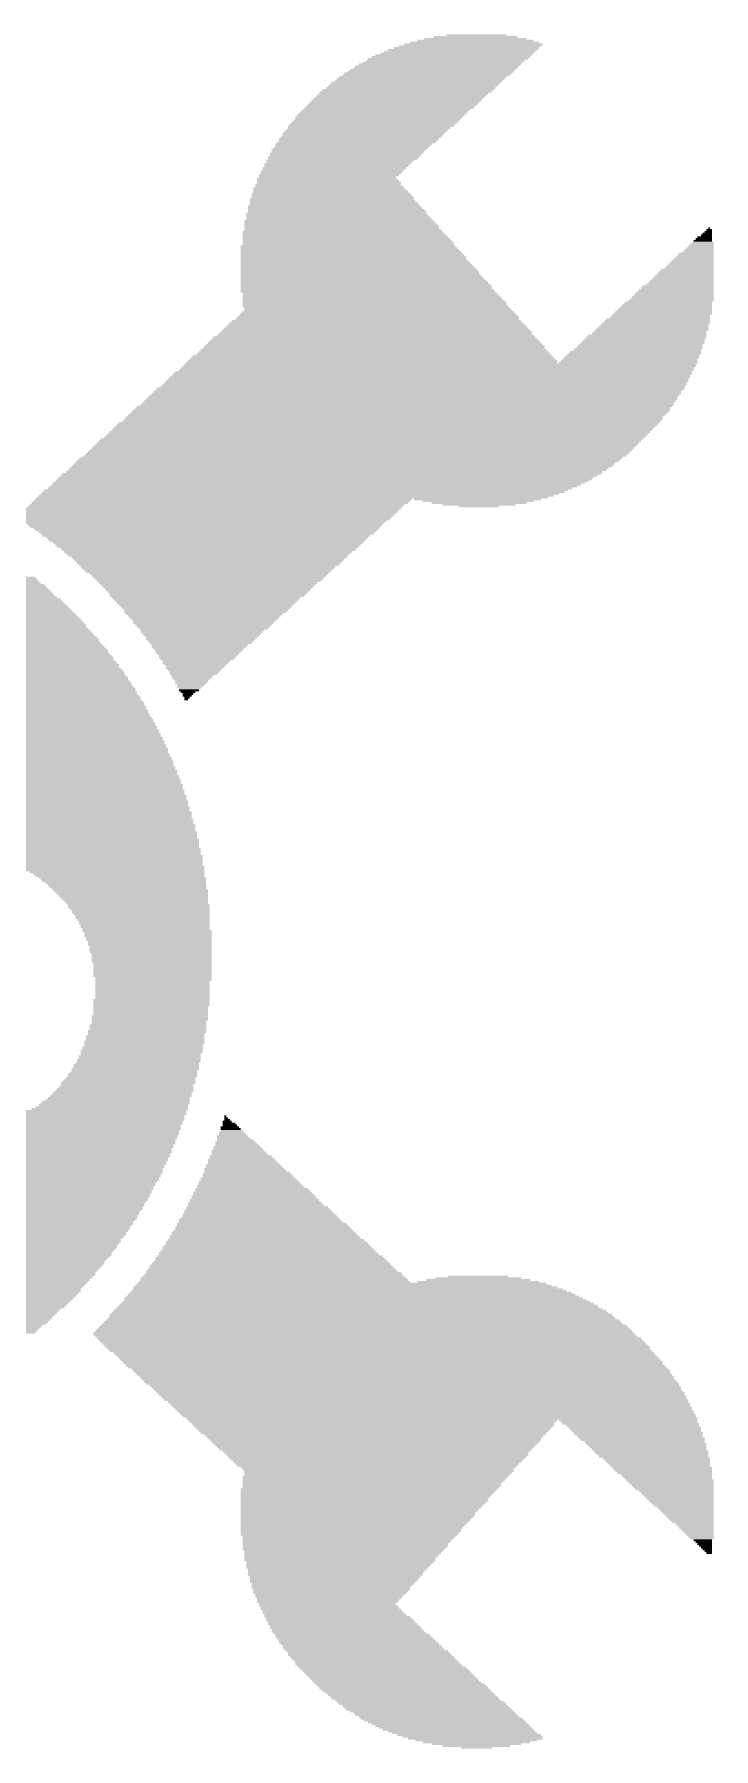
# Model space of a CAD drawing. Extents: x 0 to 65, y 0 to 56.5.
# Drawn here: x 9.76 to 11.85, y 20.19 to 25.45 of the extents above; entities that cross this region are included whole.
import ezdxf

# ---------------------------------------------------------------- set-up
doc = ezdxf.new("R2010")
doc.units = 0
doc.layers.add('21', color=253, linetype='CONTINUOUS')

# ---------------------------------------------------------------- blocks, each defined once
blk = doc.blocks.new('RECT')
blk.add_solid([(-0.5, -0.5), (0.5, -0.5), (-0.5, 0.5), (0.5, 0.5)])

msp = doc.modelspace()

# ---------------------------------------------------------------- block references
at = {"layer": '21', "yscale": 0.0056}
for p, xscale in [((11.1112, 25.4234), 0.4247), ((11.114, 25.429), 0.3967), ((11.1168, 25.4345), 0.3576), ((11.1168, 25.4401), 0.3129), ((11.1168, 25.4457), 0.257), ((11.1196, 25.4513), 0.1844), ((11.0246, 25.3731), 0.4862), ((11.033, 25.3787), 0.4917), ((11.0414, 25.3843), 0.4862), ((11.0498, 25.3898), 0.4806), ((11.0609, 25.3954), 0.4694), ((11.0693, 25.401), 0.4638), ((11.0777, 25.4066), 0.4582), ((11.0889, 25.4122), 0.447), ((11.1001, 25.4178), 0.4359), ((10.9492, 25.3172), 0.5141), ((10.9548, 25.3228), 0.5141), ((10.9659, 25.3284), 0.5141), ((10.9715, 25.334), 0.5141), ((10.9799, 25.3395), 0.5085), ((10.9855, 25.3451), 0.5085), ((10.9939, 25.3507), 0.5029), ((10.9995, 25.3563), 0.5029), ((11.0079, 25.3619), 0.4973), ((11.0162, 25.3675), 0.4917), ((10.8905, 25.2669), 0.5197), ((10.8961, 25.2725), 0.5197), ((10.9045, 25.2781), 0.5253), ((10.9101, 25.2837), 0.5253), ((10.9184, 25.2893), 0.5197), ((10.924, 25.2948), 0.5197), ((10.9296, 25.3004), 0.5197), ((10.9352, 25.306), 0.5197), ((10.9436, 25.3116), 0.5141), ((10.8374, 25.2166), 0.5141), ((10.843, 25.2222), 0.5141), ((10.8514, 25.2278), 0.5197), ((10.857, 25.2334), 0.5197), ((10.8626, 25.239), 0.5197), ((10.8681, 25.2446), 0.5197), ((10.8737, 25.2501), 0.5197), ((10.8793, 25.2557), 0.5197), ((10.8849, 25.2613), 0.5197), ((10.7843, 25.1607), 0.4973), ((10.7955, 25.1719), 0.5085), ((10.7899, 25.1663), 0.4973), ((10.8011, 25.1775), 0.5085), ((10.8067, 25.1831), 0.5085), ((10.8123, 25.1887), 0.5085), ((10.8179, 25.1943), 0.5085), ((10.8207, 25.1998), 0.5141), ((10.8262, 25.2054), 0.5141), ((10.8318, 25.211), 0.5141), ((10.7424, 25.116), 0.4806), ((10.7396, 25.1104), 0.475), ((10.7508, 25.1216), 0.4862), ((10.7592, 25.1328), 0.4917), ((10.7564, 25.1272), 0.4862), ((10.7648, 25.1384), 0.4917), ((10.7732, 25.1496), 0.4973), ((10.7704, 25.144), 0.4917), ((10.7787, 25.1551), 0.4973), ((10.6921, 25.0546), 0.447), ((10.7005, 25.0657), 0.4526), ((10.6977, 25.0601), 0.447), ((10.7117, 25.0769), 0.4638), ((10.7089, 25.0713), 0.4582), ((10.7201, 25.0881), 0.4694), ((10.7173, 25.0825), 0.4638), ((10.7285, 25.0993), 0.475), ((10.7257, 25.0937), 0.4694), ((10.734, 25.1049), 0.475), ((10.6642, 25.0043), 0.4359), ((10.6614, 25.0099), 0.4303), ((10.667, 25.021), 0.4303), ((10.6614, 25.0154), 0.4191), ((10.6754, 25.0322), 0.4359), ((10.6726, 25.0266), 0.4303), ((10.6837, 25.0434), 0.4415), ((10.681, 25.0378), 0.4359), ((10.6893, 25.049), 0.4415), ((10.6754, 24.9484), 0.5029), ((10.6726, 24.9652), 0.4862), ((10.6754, 24.9596), 0.4917), ((10.6782, 24.954), 0.4973), ((10.667, 24.9819), 0.4638), ((10.6698, 24.9763), 0.4694), ((10.6726, 24.9707), 0.475), ((10.6642, 24.9931), 0.447), ((10.667, 24.9875), 0.4526), ((10.667, 24.9987), 0.4415), ((10.6893, 24.9037), 0.5532), ((10.6921, 24.8981), 0.5588), ((10.6837, 24.926), 0.5309), ((10.6865, 24.9204), 0.5364), ((10.6893, 24.9149), 0.542), ((10.6921, 24.9093), 0.5476), ((10.6837, 24.9316), 0.5197), ((10.6782, 24.9428), 0.5085), ((10.681, 24.9372), 0.5141), ((10.7089, 24.8478), 0.6147), ((10.6977, 24.8813), 0.5812), ((10.7005, 24.8757), 0.5867), ((10.7033, 24.8702), 0.5923), ((10.7061, 24.8646), 0.5979), ((10.7061, 24.859), 0.5979), ((10.7089, 24.8534), 0.6035), ((10.6949, 24.8925), 0.5644), ((10.6977, 24.8869), 0.57), ((11.8321, 24.8478), 0.0224), ((11.8349, 24.8534), 0.0168), ((11.8349, 24.859), 0.0056), ((10.7312, 24.7919), 0.6706), ((10.7257, 24.8031), 0.6594), ((10.7285, 24.7975), 0.665), ((10.7145, 24.8366), 0.6259), ((10.7117, 24.8422), 0.6203), ((10.7173, 24.831), 0.6314), ((10.7201, 24.8255), 0.637), ((10.7229, 24.8199), 0.6426), ((10.7257, 24.8143), 0.6482), ((10.7257, 24.8087), 0.6482), ((11.8041, 24.7919), 0.0894), ((11.8069, 24.7975), 0.0838), ((11.8097, 24.8031), 0.0782), ((11.8125, 24.8087), 0.0726), ((11.8153, 24.8143), 0.0671), ((11.8153, 24.8199), 0.0559), ((11.8181, 24.8255), 0.0503), ((11.8209, 24.831), 0.0447), ((11.8265, 24.8366), 0.0335), ((11.8293, 24.8422), 0.0279), ((10.734, 24.7863), 0.6761), ((10.7396, 24.7752), 0.6873), ((10.7424, 24.7696), 0.6929), ((10.7424, 24.764), 0.6929), ((10.748, 24.7528), 0.7041), ((10.7508, 24.7472), 0.7097), ((10.7368, 24.7807), 0.6817), ((10.7452, 24.7584), 0.6985), ((10.7536, 24.7416), 0.7153), ((11.7762, 24.7416), 0.1453), ((11.779, 24.7472), 0.1397), ((11.7818, 24.7528), 0.1341), ((11.7846, 24.7584), 0.1285), ((11.7874, 24.764), 0.1229), ((11.7902, 24.7696), 0.1174), ((11.793, 24.7752), 0.1118), ((11.7958, 24.7807), 0.1062), ((11.8013, 24.7863), 0.095), ((10.7564, 24.736), 0.7209), ((10.7759, 24.6913), 0.76), ((10.7787, 24.6858), 0.7656), ((10.7592, 24.7305), 0.7264), ((10.762, 24.7249), 0.732), ((10.762, 24.7193), 0.732), ((10.7648, 24.7137), 0.7376), ((10.7676, 24.7081), 0.7432), ((10.7704, 24.7025), 0.7488), ((10.7732, 24.6969), 0.7544), ((11.7455, 24.6858), 0.2068), ((11.7483, 24.6913), 0.2012), ((11.7511, 24.6969), 0.1956), ((11.7538, 24.7025), 0.19), ((11.7566, 24.7081), 0.1844), ((11.7594, 24.7137), 0.1788), ((11.7622, 24.7193), 0.1732), ((11.765, 24.7249), 0.1676), ((11.7678, 24.7305), 0.1621), ((11.7734, 24.736), 0.1509), ((10.7815, 24.6802), 0.7711), ((10.7815, 24.6746), 0.7711), ((10.7843, 24.669), 0.7767), ((10.7871, 24.6634), 0.7823), ((10.7983, 24.6466), 0.7935), ((10.7927, 24.6578), 0.7823), ((10.7955, 24.6522), 0.7879), ((10.8011, 24.641), 0.7991), ((10.8039, 24.6355), 0.8047), ((11.7175, 24.6355), 0.2626), ((11.7203, 24.641), 0.2571), ((11.7231, 24.6466), 0.2515), ((11.7259, 24.6522), 0.2459), ((11.7287, 24.6578), 0.2403), ((11.7315, 24.6634), 0.2347), ((11.7343, 24.669), 0.2291), ((11.7371, 24.6746), 0.2235), ((11.7399, 24.6802), 0.2179), ((10.8179, 24.5852), 0.8661), ((10.8179, 24.5908), 0.855), ((10.8179, 24.5963), 0.8438), ((10.8067, 24.6299), 0.8103), ((10.8067, 24.6243), 0.8103), ((10.8095, 24.6187), 0.8159), ((10.8179, 24.6019), 0.8326), ((10.8151, 24.6131), 0.8159), ((10.8179, 24.6075), 0.8214), ((11.684, 24.5852), 0.3073), ((11.6868, 24.5908), 0.3018), ((11.6924, 24.5963), 0.3018), ((11.6952, 24.6019), 0.2962), ((11.698, 24.6075), 0.2906), ((11.7008, 24.6131), 0.285), ((11.7036, 24.6187), 0.2794), ((11.7064, 24.6243), 0.2738), ((11.7091, 24.6299), 0.2682), ((10.8095, 24.5293), 0.9723), ((10.8095, 24.5349), 0.9611), ((10.8123, 24.5405), 0.9556), ((10.8123, 24.5461), 0.9444), ((10.8123, 24.5516), 0.9332), ((10.8123, 24.5572), 0.922), ((10.8123, 24.5628), 0.9108), ((10.8123, 24.5684), 0.8997), ((10.8123, 24.574), 0.8885), ((10.8151, 24.5796), 0.8717), ((11.6449, 24.5293), 0.3632), ((11.6505, 24.5349), 0.352), ((11.6533, 24.5405), 0.3465), ((11.6589, 24.5461), 0.3465), ((11.6616, 24.5516), 0.3409), ((11.6644, 24.5572), 0.3353), ((11.6672, 24.5628), 0.3297), ((11.6728, 24.5684), 0.3297), ((11.6756, 24.574), 0.3241), ((11.6784, 24.5796), 0.3185), ((10.8039, 24.479), 1.0729), ((10.8039, 24.4846), 1.0617), ((10.8039, 24.4902), 1.0505), ((10.8067, 24.4958), 1.045), ((10.8067, 24.5013), 1.0338), ((10.8067, 24.5069), 1.0226), ((10.8067, 24.5125), 1.0114), ((10.8067, 24.5181), 1.0003), ((10.8067, 24.5237), 0.9891), ((11.6086, 24.479), 0.4023), ((11.6142, 24.4846), 0.3912), ((11.6197, 24.4902), 0.3912), ((11.6225, 24.4958), 0.3856), ((11.6253, 24.5013), 0.38), ((11.6309, 24.5069), 0.38), ((11.6337, 24.5125), 0.3744), ((11.6365, 24.5181), 0.3688), ((11.6421, 24.5237), 0.3688), ((10.9967, 24.4231), 1.5814), ((10.9995, 24.4287), 1.5758), ((11.0051, 24.4343), 1.5758), ((11.0079, 24.4399), 1.5702), ((10.7983, 24.4455), 1.14), ((10.8011, 24.4511), 1.1344), ((10.8011, 24.4566), 1.1232), ((10.8011, 24.4622), 1.112), ((10.8011, 24.4678), 1.1008), ((10.8039, 24.4734), 1.0841), ((11.5862, 24.4455), 0.4247), ((11.589, 24.4511), 0.4191), ((11.5918, 24.4566), 0.4135), ((11.5974, 24.4622), 0.4135), ((11.6002, 24.4678), 0.4079), ((11.6058, 24.4734), 0.4079), ((10.9548, 24.3728), 1.6093), ((10.9604, 24.3784), 1.6093), ((10.9631, 24.384), 1.6038), ((10.9687, 24.3896), 1.6038), ((10.9715, 24.3952), 1.5982), ((10.9771, 24.4008), 1.5982), ((10.9799, 24.4064), 1.5926), ((10.9855, 24.4119), 1.5926), ((10.9883, 24.4175), 1.587), ((10.9073, 24.3169), 1.6373), ((10.9101, 24.3225), 1.6317), ((10.9157, 24.3281), 1.6317), ((10.9212, 24.3337), 1.6317), ((10.924, 24.3393), 1.6261), ((10.9296, 24.3449), 1.6261), ((10.9352, 24.3505), 1.6261), ((10.938, 24.3561), 1.6205), ((10.9436, 24.3616), 1.6205), ((10.9492, 24.3672), 1.6205), ((10.8598, 24.2667), 1.654), ((10.8654, 24.2722), 1.654), ((10.8681, 24.2778), 1.6485), ((10.8737, 24.2834), 1.6485), ((10.8793, 24.289), 1.6485), ((10.8849, 24.2946), 1.6485), ((10.8905, 24.3002), 1.6485), ((10.8933, 24.3058), 1.6429), ((10.8989, 24.3114), 1.6429), ((10.8067, 24.2164), 1.6596), ((10.8123, 24.2219), 1.6596), ((10.8179, 24.2275), 1.6596), ((10.8234, 24.2331), 1.6596), ((10.829, 24.2387), 1.6596), ((10.8346, 24.2443), 1.6596), ((10.8402, 24.2499), 1.6596), ((10.8458, 24.2555), 1.6596), ((10.8514, 24.2611), 1.6596), ((10.748, 24.1605), 1.6652), ((10.7536, 24.1661), 1.6652), ((10.7592, 24.1717), 1.6652), ((10.7648, 24.1772), 1.6652), ((10.7704, 24.1828), 1.6652), ((10.7759, 24.1884), 1.6652), ((10.7815, 24.194), 1.6652), ((10.7871, 24.1996), 1.6652), ((10.7927, 24.2052), 1.6652), ((10.7983, 24.2108), 1.6652), ((10.6837, 24.1102), 1.6485), ((10.6921, 24.1158), 1.654), ((10.6977, 24.1214), 1.654), ((10.7061, 24.127), 1.6596), ((10.7117, 24.1325), 1.6596), ((10.7173, 24.1381), 1.6596), ((10.7257, 24.1437), 1.6652), ((10.7312, 24.1493), 1.6652), ((10.7368, 24.1549), 1.6652), ((10.5971, 24.0543), 1.6093), ((10.6083, 24.0599), 1.6093), ((10.6195, 24.0655), 1.6205), ((10.6279, 24.0711), 1.6261), ((10.6363, 24.0767), 1.6317), ((10.6446, 24.0822), 1.6373), ((10.653, 24.0878), 1.6429), ((10.6586, 24.0934), 1.6429), ((10.667, 24.099), 1.6485), ((10.6754, 24.1046), 1.6541), ((10.3177, 24.004), 1.1511), ((10.3233, 24.0096), 1.1511), ((10.3317, 24.0152), 1.1567), ((10.3373, 24.0208), 1.1567), ((10.3429, 24.0264), 1.1567), ((10.5552, 24.032), 1.5702), ((10.5664, 24.0375), 1.5814), ((10.5776, 24.0431), 1.5926), ((10.5888, 24.0487), 1.6038), ((11.1224, 24.0264), 0.3912), ((11.1252, 24.0208), 0.3409), ((11.128, 24.0152), 0.2906), ((11.128, 24.0096), 0.2235), ((11.128, 24.004), 0.1229), ((10.287, 23.9761), 1.1567), ((10.2842, 23.9705), 1.1511), ((10.2926, 23.9817), 1.1567), ((10.2982, 23.9873), 1.1567), ((10.287, 23.9649), 1.1344), ((10.2842, 23.9593), 1.1176), ((10.3038, 23.9928), 1.1567), ((10.3094, 23.9984), 1.1567), ((10.287, 23.9537), 1.1008), ((10.287, 23.9481), 1.0897), ((10.287, 23.9425), 1.0785), ((10.2898, 23.937), 1.0617), ((10.2898, 23.9314), 1.0505), ((10.2926, 23.9258), 1.0338), ((10.2926, 23.9202), 1.0226), ((10.2898, 23.9146), 1.0058), ((10.2926, 23.909), 0.9891), ((10.2926, 23.9034), 0.9779), ((10.2926, 23.8978), 0.9667), ((10.2954, 23.8923), 0.95), ((10.2954, 23.8867), 0.9388), ((10.2954, 23.8811), 0.9276), ((10.2982, 23.8755), 0.9108), ((10.2982, 23.8699), 0.8997), ((10.2954, 23.8643), 0.8829), ((10.2954, 23.8587), 0.8717), ((10.2954, 23.8531), 0.8606), ((10.2982, 23.8476), 0.8438), ((10.2982, 23.842), 0.8326), ((10.2982, 23.8364), 0.8214), ((10.2982, 23.8308), 0.8103), ((10.2982, 23.8252), 0.7991), ((10.2954, 23.8196), 0.7823), ((10.2954, 23.814), 0.7711), ((10.2954, 23.8084), 0.76), ((10.2954, 23.8028), 0.7488), ((10.2982, 23.7973), 0.732), ((10.2982, 23.7917), 0.7209), ((8.9375, 23.7414), 1.7546), ((8.9375, 23.747), 1.7435), ((8.9375, 23.7526), 1.7323), ((8.9403, 23.7581), 1.7155), ((8.9403, 23.7637), 1.7043), ((8.9375, 23.7693), 1.6876), ((8.9375, 23.7749), 1.6764), ((8.9375, 23.7805), 1.6652), ((8.9403, 23.7861), 1.6485), ((10.2982, 23.7861), 0.7097), ((10.2982, 23.7805), 0.6985), ((10.2982, 23.7749), 0.6873), ((10.2954, 23.7693), 0.6706), ((10.2954, 23.7637), 0.6594), ((10.2954, 23.7581), 0.6482), ((10.2954, 23.7526), 0.637), ((10.2954, 23.747), 0.6259), ((10.2954, 23.7414), 0.6147), ((8.9403, 23.6855), 1.872), ((8.9403, 23.6911), 1.8608), ((8.9403, 23.6967), 1.8496), ((8.9403, 23.7023), 1.8385), ((8.9403, 23.7079), 1.8273), ((8.9403, 23.7134), 1.8161), ((8.9403, 23.719), 1.8049), ((8.9375, 23.7246), 1.7882), ((8.9375, 23.7302), 1.777), ((8.9375, 23.7358), 1.7658), ((10.2954, 23.7358), 0.6035), ((10.2926, 23.7302), 0.5979), ((10.2898, 23.7246), 0.5812), ((10.2898, 23.719), 0.57), ((10.2898, 23.7134), 0.5588), ((10.2898, 23.7079), 0.5476), ((10.2898, 23.7023), 0.5364), ((10.2898, 23.6967), 0.5253), ((10.2898, 23.6911), 0.5141), ((10.2898, 23.6855), 0.5029), ((8.9375, 23.6352), 1.967), ((8.9403, 23.6408), 1.9614), ((8.9403, 23.6464), 1.9502), ((8.9403, 23.652), 1.939), ((8.9403, 23.6576), 1.9279), ((8.9403, 23.6631), 1.9167), ((8.9403, 23.6687), 1.9055), ((8.9403, 23.6743), 1.8943), ((8.9403, 23.6799), 1.8832), ((10.287, 23.6799), 0.4973), ((10.2842, 23.6743), 0.4806), ((10.2842, 23.6687), 0.4694), ((10.2842, 23.6631), 0.4582), ((10.2842, 23.6576), 0.447), ((10.2842, 23.652), 0.4359), ((10.2814, 23.6464), 0.4303), ((10.2814, 23.6408), 0.4191), ((10.2814, 23.6352), 0.4079), ((8.9375, 23.5849), 2.0564), ((8.9375, 23.5905), 2.0452), ((8.9375, 23.6017), 2.034), ((8.9403, 23.5961), 2.0396), ((8.9375, 23.6073), 2.0229), ((8.9375, 23.6129), 2.0117), ((8.9375, 23.6184), 2.0005), ((8.9375, 23.624), 1.9893), ((8.9375, 23.6296), 1.9782), ((10.2814, 23.6296), 0.3967), ((10.2786, 23.624), 0.38), ((10.2758, 23.6184), 0.3744), ((10.2758, 23.6129), 0.3632), ((10.2758, 23.6073), 0.352), ((10.2758, 23.6017), 0.3409), ((10.273, 23.5961), 0.3353), ((10.273, 23.5905), 0.3241), ((10.273, 23.5849), 0.3129), ((8.9375, 23.529), 2.1458), ((8.9375, 23.5402), 2.1346), ((8.9375, 23.5346), 2.1346), ((8.9375, 23.5458), 2.1234), ((8.9375, 23.5514), 2.1123), ((8.9375, 23.557), 2.1011), ((8.9375, 23.5682), 2.0899), ((8.9403, 23.5626), 2.0955), ((8.9375, 23.5737), 2.0787), ((8.9375, 23.5793), 2.0676), ((10.2702, 23.5793), 0.2962), ((10.2674, 23.5737), 0.2906), ((10.2674, 23.5682), 0.2794), ((10.2674, 23.5626), 0.2682), ((10.2646, 23.557), 0.2626), ((10.2646, 23.5514), 0.2515), ((10.2646, 23.5458), 0.2403), ((10.2619, 23.5402), 0.2347), ((10.2619, 23.5346), 0.2235), ((10.2591, 23.529), 0.2068), ((8.9375, 23.4787), 2.224), ((8.9375, 23.4843), 2.2128), ((8.9375, 23.4899), 2.2017), ((8.9375, 23.5011), 2.1905), ((8.9403, 23.4955), 2.1961), ((8.9375, 23.5067), 2.1793), ((8.9375, 23.5179), 2.1681), ((8.9375, 23.5123), 2.1681), ((8.9375, 23.5234), 2.157), ((10.2563, 23.5234), 0.2012), ((10.2563, 23.5179), 0.19), ((10.2563, 23.5123), 0.1788), ((10.2535, 23.5067), 0.1732), ((10.2535, 23.5011), 0.162), ((10.2535, 23.4955), 0.1509), ((10.2507, 23.4899), 0.1453), ((10.2479, 23.4843), 0.1285), ((10.2451, 23.4787), 0.1229), ((8.9347, 23.4285), 2.2855), ((8.9375, 23.4229), 2.2911), ((8.9375, 23.434), 2.2799), ((8.9375, 23.4452), 2.2687), ((8.9375, 23.4396), 2.2687), ((8.9375, 23.4508), 2.2576), ((8.9375, 23.462), 2.2464), ((8.9375, 23.4564), 2.2464), ((8.9375, 23.4676), 2.2352), ((8.9375, 23.4732), 2.224), ((10.2451, 23.4732), 0.1118), ((10.2451, 23.4676), 0.1006), ((10.2423, 23.462), 0.095), ((10.2423, 23.4564), 0.0838), ((10.2395, 23.4508), 0.0782), ((10.2395, 23.4452), 0.0671), ((10.2367, 23.4396), 0.0615), ((10.2339, 23.434), 0.0447), ((10.2339, 23.4285), 0.0335), ((10.2311, 23.4229), 0.0279), ((8.9375, 23.3782), 2.347), ((8.9375, 23.3726), 2.347), ((8.9375, 23.3893), 2.3358), ((8.9375, 23.3837), 2.3358), ((8.9375, 23.4005), 2.3246), ((8.9375, 23.3949), 2.3246), ((8.9375, 23.4061), 2.3134), ((8.9375, 23.4173), 2.3023), ((8.9375, 23.4117), 2.3023), ((10.2311, 23.4173), 0.0168), ((10.2283, 23.4117), 0.0112), ((8.9375, 23.3167), 2.414), ((8.9375, 23.3279), 2.4028), ((8.9375, 23.3223), 2.4028), ((8.9375, 23.339), 2.3917), ((8.9375, 23.3335), 2.3917), ((8.9375, 23.3502), 2.3805), ((8.9375, 23.3446), 2.3805), ((8.9347, 23.3614), 2.3637), ((8.9375, 23.3558), 2.3693), ((8.9375, 23.367), 2.3581), ((8.9375, 23.272), 2.4587), ((8.9375, 23.2664), 2.4587), ((8.9375, 23.2832), 2.4475), ((8.9375, 23.2776), 2.4475), ((8.9375, 23.2943), 2.4364), ((8.9375, 23.2888), 2.4364), ((8.9375, 23.3055), 2.4252), ((8.9375, 23.2999), 2.4252), ((8.9375, 23.3111), 2.414), ((8.9375, 23.2217), 2.5034), ((8.9375, 23.2161), 2.5034), ((8.9375, 23.2329), 2.4922), ((8.9375, 23.2273), 2.4922), ((8.9347, 23.2496), 2.4755), ((8.9375, 23.244), 2.4811), ((8.9375, 23.2385), 2.4811), ((8.9375, 23.2608), 2.4699), ((8.9375, 23.2552), 2.4699), ((8.9375, 23.1658), 2.5481), ((8.9375, 23.1602), 2.5481), ((8.9347, 23.1826), 2.5314), ((8.9375, 23.177), 2.537), ((8.9375, 23.1714), 2.537), ((8.9375, 23.1938), 2.5258), ((8.9375, 23.1882), 2.5258), ((8.9347, 23.2105), 2.509), ((8.9375, 23.2049), 2.5146), ((8.9375, 23.1993), 2.5146), ((8.9375, 23.1155), 2.5817), ((8.9375, 23.1099), 2.5817), ((8.9375, 23.1323), 2.5705), ((8.9375, 23.1267), 2.5705), ((8.9375, 23.1211), 2.5705), ((8.9375, 23.1491), 2.5593), ((8.9375, 23.1435), 2.5593), ((8.9375, 23.1379), 2.5593), ((8.9375, 23.1546), 2.5481), ((8.9375, 23.0652), 2.6152), ((8.9375, 23.0596), 2.6152), ((8.9375, 23.0541), 2.6152), ((8.9375, 23.082), 2.604), ((8.9375, 23.0764), 2.604), ((8.9375, 23.0708), 2.604), ((8.9375, 23.0988), 2.5928), ((8.9375, 23.0932), 2.5928), ((8.9375, 23.0876), 2.5928), ((8.9375, 23.1043), 2.5817), ((8.9375, 23.0038), 2.6487), ((8.9375, 23.0261), 2.6375), ((8.9375, 23.0205), 2.6375), ((8.9375, 23.0149), 2.6375), ((8.9375, 23.0094), 2.6375), ((8.9375, 23.0429), 2.6264), ((8.9375, 23.0373), 2.6264), ((8.9375, 23.0317), 2.6264), ((8.9375, 23.0485), 2.6152), ((8.9375, 22.9535), 2.6711), ((8.9375, 22.9479), 2.6711), ((8.9375, 22.9814), 2.6599), ((8.9375, 22.9758), 2.6599), ((8.9375, 22.9702), 2.6599), ((8.9375, 22.9646), 2.6599), ((8.9375, 22.9591), 2.6599), ((8.9375, 22.9982), 2.6487), ((8.9375, 22.9926), 2.6487), ((8.9375, 22.987), 2.6487), ((8.9375, 22.9423), 2.6711), ((8.9375, 22.9367), 2.6711), ((9.9405, 22.9311), 0.6762), ((9.9573, 22.9255), 0.6426), ((9.9685, 22.9199), 0.6203), ((9.9769, 22.9144), 0.6035), ((9.9852, 22.9088), 0.5867), ((9.9908, 22.9032), 0.5756), ((9.9992, 22.8976), 0.57), ((10.0048, 22.892), 0.5588), ((10.0104, 22.8864), 0.5476), ((10.016, 22.8808), 0.5364), ((10.0216, 22.8752), 0.5253), ((10.0244, 22.8697), 0.5197), ((10.0327, 22.8641), 0.5141), ((10.0355, 22.8585), 0.5085), ((10.0383, 22.8529), 0.5029), ((10.0439, 22.8473), 0.4917), ((10.0467, 22.8417), 0.4862), ((10.0495, 22.8361), 0.4806), ((10.0523, 22.8305), 0.475), ((10.0579, 22.8249), 0.475), ((10.0607, 22.8194), 0.4694), ((10.0635, 22.8138), 0.4638), ((10.0663, 22.8082), 0.4582), ((10.0691, 22.8026), 0.4526), ((10.0719, 22.797), 0.447), ((10.0747, 22.7914), 0.4415), ((10.0775, 22.7858), 0.4359), ((10.083, 22.7802), 0.4359), ((10.083, 22.7747), 0.4359), ((10.0858, 22.7691), 0.4303), ((10.0886, 22.7635), 0.4247), ((10.0886, 22.7579), 0.4247), ((10.0914, 22.7523), 0.4191), ((10.0942, 22.7467), 0.4135), ((10.0942, 22.7411), 0.4135), ((10.097, 22.7355), 0.4079), ((10.0998, 22.73), 0.4023), ((10.0998, 22.7244), 0.4023), ((10.1026, 22.7188), 0.3967), ((10.1026, 22.7132), 0.3967), ((10.1054, 22.7076), 0.3912), ((10.1082, 22.702), 0.3967), ((10.111, 22.6964), 0.3912), ((10.111, 22.6908), 0.3912), ((10.111, 22.6852), 0.3912), ((10.1138, 22.6797), 0.3856), ((10.1138, 22.6741), 0.3856), ((10.1166, 22.6685), 0.38), ((10.1166, 22.6629), 0.38), ((10.1166, 22.6573), 0.38), ((10.1194, 22.6517), 0.3744), ((10.1194, 22.6461), 0.3744), ((10.1194, 22.6405), 0.3744), ((10.1194, 22.635), 0.3744), ((10.1222, 22.6294), 0.3688), ((10.1222, 22.6238), 0.3688), ((10.1222, 22.6182), 0.3688), ((10.1222, 22.6126), 0.3688), ((10.1222, 22.607), 0.3688), ((10.1249, 22.6014), 0.3632), ((10.1249, 22.5958), 0.3632), ((10.1249, 22.5903), 0.3632), ((10.1249, 22.5847), 0.3632), ((10.1249, 22.5791), 0.3632), ((10.1249, 22.5735), 0.3632), ((10.1249, 22.5679), 0.3632), ((10.1249, 22.5623), 0.3632), ((10.1277, 22.5567), 0.3576), ((10.1277, 22.5511), 0.3576), ((10.1249, 22.5455), 0.352), ((10.1249, 22.54), 0.352), ((10.1249, 22.5344), 0.352), ((10.1249, 22.5288), 0.352), ((10.1222, 22.4897), 0.3576), ((10.1222, 22.4841), 0.3576), ((10.1222, 22.4785), 0.3576), ((10.1249, 22.5232), 0.352), ((10.1249, 22.5176), 0.352), ((10.1249, 22.512), 0.352), ((10.1249, 22.5064), 0.352), ((10.1249, 22.5008), 0.352), ((10.1249, 22.4953), 0.352), ((10.1166, 22.4394), 0.3576), ((10.1166, 22.4338), 0.3576), ((10.1166, 22.4282), 0.3576), ((10.1138, 22.4226), 0.352), ((10.1222, 22.4729), 0.3576), ((10.1194, 22.4673), 0.352), ((10.1194, 22.4617), 0.352), ((10.1194, 22.4561), 0.352), ((10.1194, 22.4506), 0.352), ((10.1194, 22.445), 0.352), ((10.1026, 22.3779), 0.3632), ((10.1026, 22.3723), 0.3632), ((10.1082, 22.3947), 0.3632), ((10.1082, 22.3891), 0.3632), ((10.1054, 22.3835), 0.3576), ((10.111, 22.4114), 0.3576), ((10.111, 22.4058), 0.3576), ((10.111, 22.4003), 0.3576), ((10.1138, 22.417), 0.352), ((10.0858, 22.3164), 0.3744), ((10.0914, 22.3332), 0.3744), ((10.0914, 22.3276), 0.3744), ((10.0886, 22.322), 0.3688), ((10.0942, 22.3444), 0.3688), ((10.0942, 22.3388), 0.3688), ((10.0998, 22.3611), 0.3688), ((10.0998, 22.3556), 0.3688), ((10.097, 22.35), 0.3632), ((10.1026, 22.3667), 0.3632), ((10.0663, 22.2661), 0.3912), ((10.0719, 22.2773), 0.3912), ((10.0691, 22.2717), 0.3856), ((10.0747, 22.2885), 0.3856), ((10.0747, 22.2829), 0.3856), ((10.0775, 22.2941), 0.38), ((10.083, 22.3053), 0.38), ((10.083, 22.2997), 0.38), ((10.0858, 22.3109), 0.3744), ((10.0411, 22.2159), 0.4191), ((10.0439, 22.2214), 0.4135), ((10.0467, 22.227), 0.4079), ((10.0495, 22.2326), 0.4135), ((10.0523, 22.2382), 0.4079), ((10.0551, 22.2438), 0.4023), ((10.0579, 22.2494), 0.3967), ((10.0635, 22.2606), 0.3967), ((10.0635, 22.255), 0.3967), ((9.9992, 22.16), 0.4694), ((10.0048, 22.1656), 0.4582), ((10.0104, 22.1712), 0.4582), ((10.0132, 22.1767), 0.4526), ((10.0188, 22.1823), 0.4415), ((10.0216, 22.1879), 0.4359), ((10.0272, 22.1935), 0.4359), ((10.03, 22.1991), 0.4303), ((10.0327, 22.2047), 0.4247), ((10.0383, 22.2103), 0.4247), ((9.5885, 22.1432), 1.2796), ((9.5969, 22.1376), 1.2629), ((9.5969, 22.132), 1.2517), ((9.5997, 22.1264), 1.2461), ((9.6025, 22.1209), 1.2405), ((9.6025, 22.1153), 1.2294), ((9.6053, 22.1097), 1.2238), ((9.9825, 22.1488), 0.4917), ((9.9936, 22.1544), 0.4806), ((10.3596, 22.1097), 0.0391), ((10.3541, 22.1153), 0.0279), ((10.3485, 22.132), 0.0056), ((10.3513, 22.1264), 0.0112), ((10.3541, 22.1209), 0.0168), ((9.6025, 22.1041), 1.2182), ((9.6053, 22.0985), 1.2126), ((9.6081, 22.0929), 1.207), ((9.6053, 22.0873), 1.2014), ((9.6081, 22.0817), 1.1958), ((9.6081, 22.0762), 1.1958), ((9.6081, 22.0706), 1.1847), ((9.6081, 22.065), 1.1847), ((9.6081, 22.0594), 1.1735), ((9.6081, 22.0538), 1.1735), ((10.3792, 22.0538), 0.1229), ((10.3708, 22.0706), 0.095), ((10.3736, 22.065), 0.1006), ((10.3792, 22.0594), 0.1118), ((10.368, 22.0817), 0.0782), ((10.3708, 22.0762), 0.0838), ((10.3624, 22.0985), 0.0559), ((10.3652, 22.0929), 0.0615), ((10.368, 22.0873), 0.0671), ((10.3624, 22.1041), 0.0447), ((9.6081, 22.0482), 1.1735), ((9.6081, 22.0426), 1.1623), ((9.6081, 22.037), 1.1623), ((9.6081, 22.0315), 1.1511), ((9.6081, 22.0259), 1.1511), ((9.6081, 22.0203), 1.1511), ((9.6081, 22.0147), 1.14), ((9.6081, 22.0091), 1.14), ((9.6053, 22.0035), 1.1344), ((10.396, 22.0091), 0.19), ((10.3988, 22.0035), 0.1956), ((10.3876, 22.0259), 0.162), ((10.3904, 22.0203), 0.1676), ((10.3932, 22.0147), 0.1732), ((10.3848, 22.037), 0.1453), ((10.3876, 22.0315), 0.1509), ((10.382, 22.0482), 0.1285), ((10.3848, 22.0426), 0.1341), ((9.6081, 21.9979), 1.1288), ((9.6053, 21.9923), 1.1232), ((9.6053, 21.9867), 1.1232), ((9.6025, 21.9812), 1.1176), ((9.6053, 21.9756), 1.112), ((9.6025, 21.97), 1.1064), ((9.6025, 21.9644), 1.1064), ((9.6025, 21.9588), 1.1064), ((9.6025, 21.9532), 1.0952), ((10.4155, 21.9532), 0.2738), ((10.4071, 21.97), 0.2459), ((10.4099, 21.9644), 0.2515), ((10.4155, 21.9588), 0.2626), ((10.4043, 21.9812), 0.2291), ((10.4071, 21.9756), 0.2347), ((10.4043, 21.9867), 0.2179), ((10.3988, 21.9979), 0.2068), ((10.4016, 21.9923), 0.2123), ((9.6025, 21.9476), 1.0952), ((9.5997, 21.942), 1.0897), ((9.5997, 21.9365), 1.0897), ((9.5969, 21.9309), 1.0841), ((9.5969, 21.9253), 1.0729), ((9.5969, 21.9197), 1.0729), ((9.5941, 21.9141), 1.0673), ((9.5941, 21.9085), 1.0673), ((9.5913, 21.9029), 1.0617), ((9.5913, 21.8973), 1.0617), ((10.4323, 21.8973), 0.3632), ((10.4295, 21.9085), 0.3465), ((10.4323, 21.9029), 0.352), ((10.4239, 21.9197), 0.3241), ((10.4267, 21.9141), 0.3297), ((10.4211, 21.9309), 0.3073), ((10.4239, 21.9253), 0.3129), ((10.4183, 21.942), 0.2906), ((10.4211, 21.9365), 0.2962), ((10.4183, 21.9476), 0.2794), ((9.5885, 21.8806), 1.045), ((9.5885, 21.875), 1.045), ((9.5857, 21.8694), 1.0394), ((9.5829, 21.8638), 1.0338), ((9.5829, 21.8582), 1.0338), ((9.5801, 21.8526), 1.0282), ((9.5801, 21.847), 1.0282), ((9.5913, 21.8918), 1.0505), ((9.5913, 21.8862), 1.0505), ((10.449, 21.847), 0.4415), ((10.4463, 21.8526), 0.4359), ((10.4407, 21.8638), 0.4135), ((10.4435, 21.8582), 0.4191), ((10.4407, 21.8694), 0.4023), ((10.4379, 21.875), 0.3967), ((10.4351, 21.8862), 0.38), ((10.4379, 21.8806), 0.3856), ((10.4351, 21.8918), 0.3688), ((9.5689, 21.8079), 0.9947), ((9.5689, 21.8023), 0.9947), ((9.5801, 21.8415), 1.017), ((9.5773, 21.8359), 1.0114), ((9.5773, 21.8303), 1.0114), ((9.5745, 21.8247), 1.0058), ((9.5745, 21.8191), 1.0058), ((9.5717, 21.8135), 1.0003), ((9.5661, 21.7968), 0.9891), ((9.5634, 21.7912), 0.9835), ((10.463, 21.7912), 0.5364), ((10.463, 21.7968), 0.5253), ((10.4602, 21.8023), 0.5197), ((10.4546, 21.8135), 0.4973), ((10.4574, 21.8079), 0.5029), ((10.4546, 21.8191), 0.4862), ((10.4518, 21.8303), 0.4694), ((10.4546, 21.8247), 0.475), ((10.449, 21.8415), 0.4526), ((10.4518, 21.8359), 0.4582), ((9.5634, 21.7856), 0.9835), ((9.5578, 21.7744), 0.9723), ((9.5578, 21.7688), 0.9723), ((9.555, 21.7632), 0.9667), ((9.5522, 21.7576), 0.9611), ((9.5494, 21.7521), 0.9556), ((9.5494, 21.7465), 0.9556), ((9.5466, 21.7409), 0.95), ((9.5606, 21.78), 0.9779), ((10.4742, 21.7465), 0.6147), ((10.477, 21.7409), 0.6203), ((10.4742, 21.7521), 0.6035), ((10.4686, 21.7632), 0.5812), ((10.4714, 21.7576), 0.5867), ((10.4658, 21.7744), 0.5644), ((10.4686, 21.7688), 0.57), ((10.4658, 21.78), 0.5532), ((10.4658, 21.7856), 0.542), ((9.5438, 21.7353), 0.9444), ((9.5438, 21.7297), 0.9444), ((9.541, 21.7241), 0.9388), ((9.5382, 21.7185), 0.9332), ((9.5354, 21.7129), 0.9276), ((9.5354, 21.7073), 0.9276), ((9.5326, 21.7018), 0.922), ((9.5298, 21.6962), 0.9164), ((9.527, 21.6906), 0.9108), ((9.5242, 21.685), 0.9053), ((10.4882, 21.685), 0.7209), ((10.4854, 21.6962), 0.7041), ((10.4882, 21.6906), 0.7097), ((10.4854, 21.7018), 0.6929), ((10.4798, 21.7129), 0.6706), ((10.4826, 21.7073), 0.6761), ((10.4798, 21.7185), 0.6594), ((10.477, 21.7297), 0.6426), ((10.4798, 21.7241), 0.6482), ((10.477, 21.7353), 0.6314), ((8.9375, 21.6626), 2.0452), ((8.9347, 21.6571), 2.0396), ((8.9347, 21.6515), 2.0284), ((8.9375, 21.6459), 2.0229), ((8.9375, 21.6403), 2.0117), ((8.9375, 21.6347), 2.0005), ((9.5242, 21.6794), 0.9053), ((9.5214, 21.6738), 0.8997), ((9.5187, 21.6682), 0.8941), ((10.4966, 21.6347), 0.8159), ((10.4966, 21.6403), 0.8047), ((10.4966, 21.6459), 0.7935), ((10.491, 21.6571), 0.7711), ((10.4966, 21.6515), 0.7823), ((10.491, 21.6626), 0.76), ((10.4882, 21.6738), 0.7432), ((10.491, 21.6682), 0.7488), ((10.4882, 21.6794), 0.732), ((11.1252, 21.6347), 0.2626), ((11.1252, 21.6403), 0.1844), ((8.9375, 21.6291), 1.9893), ((8.9375, 21.6235), 1.9782), ((8.9375, 21.6179), 1.967), ((8.9375, 21.6124), 1.9558), ((8.9375, 21.6068), 1.9446), ((8.9347, 21.6012), 1.939), ((8.9375, 21.5956), 1.9334), ((8.9375, 21.59), 1.9223), ((8.9375, 21.5844), 1.9111), ((10.7368, 21.5844), 1.3747), ((10.734, 21.59), 1.3579), ((10.7285, 21.5956), 1.3355), ((10.7173, 21.6068), 1.302), ((10.7257, 21.6012), 1.3188), ((10.7117, 21.6124), 1.2796), ((10.7061, 21.6179), 1.2573), ((10.4993, 21.6235), 0.8326), ((10.4993, 21.6291), 0.8214), ((11.1252, 21.6235), 0.3744), ((11.1252, 21.6291), 0.3185), ((8.9375, 21.5788), 1.8999), ((8.9375, 21.5732), 1.8887), ((8.9375, 21.5676), 1.8776), ((8.9375, 21.5621), 1.8664), ((8.9375, 21.5565), 1.8552), ((8.9375, 21.5509), 1.844), ((8.9375, 21.5453), 1.8329), ((8.9375, 21.5397), 1.8105), ((8.9375, 21.5341), 1.7993), ((8.9375, 21.5285), 1.7882), ((10.762, 21.5285), 1.5255), ((10.762, 21.5341), 1.5143), ((10.7592, 21.5397), 1.4976), ((10.7564, 21.5453), 1.4808), ((10.7564, 21.5509), 1.4696), ((10.7536, 21.5565), 1.4529), ((10.7508, 21.5621), 1.4361), ((10.7424, 21.5732), 1.4082), ((10.748, 21.5676), 1.4194), ((10.7396, 21.5788), 1.3914), ((8.9375, 21.5229), 1.777), ((8.9375, 21.5174), 1.7658), ((8.9375, 21.5118), 1.7546), ((8.9375, 21.5062), 1.7435), ((8.9375, 21.5006), 1.7323), ((8.9403, 21.495), 1.7155), ((8.9375, 21.4894), 1.6988), ((8.9375, 21.4838), 1.6876), ((8.9375, 21.4782), 1.6764), ((10.7732, 21.4782), 1.6373), ((10.7732, 21.4838), 1.6261), ((10.7732, 21.4894), 1.6149), ((10.7704, 21.495), 1.5982), ((10.7704, 21.5006), 1.587), ((10.7704, 21.5062), 1.5758), ((10.7676, 21.5118), 1.5591), ((10.7648, 21.5229), 1.5423), ((10.7676, 21.5174), 1.5479), ((8.9375, 21.4727), 1.6652), ((8.9403, 21.4671), 1.6485), ((10.7759, 21.4615), 1.6652), ((10.7732, 21.4671), 1.6596), ((10.7732, 21.4727), 1.6485), ((10.7815, 21.4559), 1.6652), ((10.7899, 21.4503), 1.6708), ((10.7955, 21.4447), 1.6708), ((10.8011, 21.4391), 1.6708), ((10.8067, 21.4335), 1.6708), ((10.8123, 21.4279), 1.6708), ((10.8179, 21.4224), 1.6708), ((10.8207, 21.4168), 1.6652), ((10.8262, 21.4112), 1.6652), ((10.8346, 21.4056), 1.6596), ((10.8402, 21.4), 1.6596), ((10.8458, 21.3944), 1.6596), ((10.8514, 21.3888), 1.6596), ((10.857, 21.3832), 1.6596), ((10.8626, 21.3777), 1.6596), ((10.8654, 21.3721), 1.654), ((10.8709, 21.3665), 1.654), ((10.8765, 21.3609), 1.6541), ((10.8849, 21.3553), 1.6485), ((10.8905, 21.3497), 1.6485), ((10.8933, 21.3441), 1.6429), ((10.8989, 21.3385), 1.6429), ((10.9045, 21.333), 1.6429), ((10.9073, 21.3274), 1.6373), ((10.9129, 21.3218), 1.6373), ((10.9184, 21.3162), 1.6373), ((10.924, 21.3106), 1.6373), ((10.9296, 21.305), 1.6261), ((10.9352, 21.2994), 1.6261), ((10.938, 21.2938), 1.6205), ((10.9436, 21.2882), 1.6205), ((10.9492, 21.2827), 1.6205), ((10.952, 21.2771), 1.6149), ((10.9576, 21.2715), 1.6149), ((10.9604, 21.2659), 1.6093), ((10.9659, 21.2603), 1.6093), ((10.9715, 21.2547), 1.5982), ((10.9771, 21.2491), 1.5982), ((10.9799, 21.2435), 1.5926), ((10.9855, 21.238), 1.5926), ((10.9883, 21.2324), 1.587), ((10.9939, 21.2268), 1.587), ((10.9967, 21.2212), 1.5814), ((11.0023, 21.2156), 1.5814), ((11.0051, 21.21), 1.5758), ((11.0134, 21.2044), 1.5702), ((10.8011, 21.1988), 1.1344), ((10.8011, 21.1933), 1.1232), ((10.8011, 21.1877), 1.112), ((10.8039, 21.1821), 1.1064), ((10.8039, 21.1765), 1.0952), ((10.8039, 21.1709), 1.0841), ((10.8039, 21.1653), 1.0729), ((10.8039, 21.1597), 1.0617), ((11.5862, 21.1988), 0.4247), ((11.589, 21.1933), 0.4191), ((11.5946, 21.1877), 0.4191), ((11.6002, 21.1821), 0.4079), ((11.6058, 21.1765), 0.4079), ((11.6086, 21.1709), 0.4023), ((11.6114, 21.1653), 0.3967), ((11.6169, 21.1597), 0.3967), ((10.8067, 21.1541), 1.045), ((10.8067, 21.1485), 1.0338), ((10.8067, 21.143), 1.0226), ((10.8095, 21.1374), 1.017), ((10.8095, 21.1318), 1.0058), ((10.8095, 21.1262), 0.9947), ((10.8095, 21.1206), 0.9835), ((10.8095, 21.115), 0.9723), ((10.8095, 21.1094), 0.9611), ((11.6197, 21.1541), 0.3912), ((11.6225, 21.1485), 0.3856), ((11.6281, 21.143), 0.3856), ((11.6309, 21.1374), 0.38), ((11.6365, 21.1318), 0.3688), ((11.6421, 21.1262), 0.3688), ((11.6449, 21.1206), 0.3632), ((11.6477, 21.115), 0.3576), ((11.6505, 21.1094), 0.352), ((10.8123, 21.1038), 0.9444), ((10.8123, 21.0983), 0.9332), ((10.8151, 21.0927), 0.9276), ((10.8151, 21.0871), 0.9164), ((10.8151, 21.0815), 0.9053), ((10.8151, 21.0759), 0.8941), ((10.8151, 21.0703), 0.8829), ((10.8151, 21.0647), 0.8717), ((10.8151, 21.0591), 0.8606), ((10.8179, 21.0536), 0.8438), ((11.6561, 21.1038), 0.352), ((11.6589, 21.0983), 0.3465), ((11.6616, 21.0927), 0.3409), ((11.6644, 21.0871), 0.3353), ((11.6728, 21.0815), 0.3297), ((11.6756, 21.0759), 0.3241), ((11.6784, 21.0703), 0.3185), ((11.6812, 21.0647), 0.3129), ((11.684, 21.0591), 0.3073), ((11.6896, 21.0536), 0.3073), ((10.8067, 21.02), 0.8103), ((10.7983, 21.0033), 0.7935), ((10.8179, 21.048), 0.8326), ((10.8095, 21.0256), 0.8159), ((10.8039, 21.0144), 0.8047), ((10.8011, 21.0088), 0.7991), ((10.8151, 21.0312), 0.8159), ((10.8207, 21.0424), 0.827), ((10.8179, 21.0368), 0.8214), ((11.6924, 21.048), 0.3018), ((11.6952, 21.0424), 0.2962), ((11.698, 21.0368), 0.2906), ((11.7036, 21.0312), 0.2794), ((11.7064, 21.0256), 0.2738), ((11.7091, 21.02), 0.2682), ((11.7147, 21.0144), 0.2682), ((11.7175, 21.0088), 0.2626), ((11.7203, 21.0033), 0.2571), ((10.7899, 20.9865), 0.7879), ((10.7843, 20.9753), 0.7767), ((10.7815, 20.9697), 0.7711), ((10.7787, 20.9641), 0.7656), ((10.7759, 20.9586), 0.76), ((10.7759, 20.953), 0.76), ((10.7871, 20.9809), 0.7823), ((10.7983, 20.9977), 0.7935), ((10.7955, 20.9921), 0.7879), ((11.7231, 20.9977), 0.2515), ((11.7259, 20.9921), 0.2459), ((11.7287, 20.9865), 0.2403), ((11.7343, 20.9809), 0.2291), ((11.7371, 20.9753), 0.2235), ((11.7399, 20.9697), 0.2179), ((11.7427, 20.9641), 0.2123), ((11.7455, 20.9586), 0.2068), ((11.7483, 20.953), 0.2012), ((10.7564, 20.9139), 0.7209), ((10.7564, 20.9083), 0.7209), ((10.7508, 20.8971), 0.7097), ((10.7732, 20.9474), 0.7544), ((10.7704, 20.9418), 0.7488), ((10.7676, 20.9362), 0.7432), ((10.7648, 20.9306), 0.7376), ((10.762, 20.925), 0.732), ((10.7592, 20.9194), 0.7264), ((10.7536, 20.9027), 0.7153), ((11.7511, 20.9474), 0.1956), ((11.7538, 20.9418), 0.19), ((11.7566, 20.9362), 0.1844), ((11.7622, 20.9306), 0.1732), ((11.765, 20.925), 0.1676), ((11.7678, 20.9194), 0.1621), ((11.7706, 20.9139), 0.1565), ((11.7734, 20.9083), 0.1509), ((11.7762, 20.9027), 0.1453), ((11.779, 20.8971), 0.1397), ((10.748, 20.8915), 0.7041), ((10.7424, 20.8803), 0.6929), ((10.7396, 20.8747), 0.6873), ((10.734, 20.8636), 0.6761), ((10.734, 20.858), 0.6761), ((10.7312, 20.8524), 0.6706), ((10.7452, 20.8859), 0.6985), ((10.7368, 20.8691), 0.6817), ((10.7285, 20.8468), 0.665), ((11.7818, 20.8915), 0.1341), ((11.7846, 20.8859), 0.1285), ((11.7902, 20.8803), 0.1174), ((11.793, 20.8747), 0.1118), ((11.7958, 20.8691), 0.1062), ((11.7986, 20.8636), 0.1006), ((11.8013, 20.858), 0.095), ((11.8041, 20.8524), 0.0894), ((11.8069, 20.8468), 0.0838), ((10.7145, 20.8077), 0.6259), ((10.7285, 20.8412), 0.6538), ((10.7257, 20.8356), 0.6482), ((10.7229, 20.83), 0.6426), ((10.7201, 20.8244), 0.637), ((10.7173, 20.8189), 0.6314), ((10.7173, 20.8133), 0.6314), ((10.7117, 20.8021), 0.6203), ((10.7117, 20.7965), 0.6091), ((10.7089, 20.7909), 0.6035), ((11.8097, 20.8412), 0.0782), ((11.8125, 20.8356), 0.0726), ((11.8153, 20.83), 0.0559), ((11.8181, 20.8244), 0.0503), ((11.8209, 20.8189), 0.0447), ((11.8237, 20.8133), 0.0391), ((11.8265, 20.8077), 0.0335), ((11.8293, 20.8021), 0.0279), ((11.8321, 20.7965), 0.0224), ((11.8349, 20.7909), 0.0168), ((10.7061, 20.7853), 0.5979), ((10.7033, 20.7797), 0.5923), ((10.7005, 20.7742), 0.5867), ((10.7005, 20.7686), 0.5867), ((10.7005, 20.763), 0.5756), ((10.6977, 20.7574), 0.57), ((10.6949, 20.7518), 0.5644), ((10.6921, 20.7462), 0.5588), ((10.6921, 20.7406), 0.5476), ((10.6893, 20.735), 0.542), ((10.6865, 20.7294), 0.5364), ((10.6865, 20.7239), 0.5364), ((10.6865, 20.7183), 0.5253), ((10.6837, 20.7127), 0.5197), ((10.681, 20.7071), 0.5141), ((10.6782, 20.7015), 0.5085), ((10.6754, 20.6903), 0.4917), ((10.6726, 20.6847), 0.4862), ((10.6782, 20.6959), 0.4973), ((10.6754, 20.6792), 0.4806), ((10.6726, 20.6736), 0.475), ((10.6698, 20.668), 0.4694), ((10.6698, 20.6624), 0.4582), ((10.667, 20.6568), 0.4526), ((10.667, 20.6512), 0.4415), ((10.6642, 20.6456), 0.4359), ((10.6614, 20.64), 0.4303), ((10.6614, 20.6345), 0.4191), ((10.6642, 20.6289), 0.4247), ((10.6698, 20.6233), 0.4247), ((10.6726, 20.6177), 0.4303), ((10.681, 20.6065), 0.4359), ((10.6782, 20.6121), 0.4303), ((10.6865, 20.6009), 0.4359), ((10.6921, 20.5953), 0.447), ((10.6977, 20.5897), 0.447), ((10.7005, 20.5842), 0.4526), ((10.7061, 20.5786), 0.4526), ((10.7089, 20.573), 0.4582), ((10.7145, 20.5674), 0.4582), ((10.7173, 20.5618), 0.4638), ((10.7229, 20.5562), 0.4638), ((10.7257, 20.5506), 0.4694), ((10.7312, 20.545), 0.4694), ((10.7396, 20.5395), 0.475), ((10.7424, 20.5339), 0.4806), ((10.748, 20.5283), 0.4806), ((10.7536, 20.5227), 0.4806), ((10.7564, 20.5171), 0.4862), ((10.762, 20.5115), 0.4862), ((10.7676, 20.5059), 0.4862), ((10.7704, 20.5003), 0.4917), ((10.7759, 20.4948), 0.4917), ((10.7843, 20.4892), 0.4973), ((10.7899, 20.4836), 0.4973), ((10.7927, 20.478), 0.5029), ((10.7983, 20.4724), 0.5029), ((10.8039, 20.4668), 0.5029), ((10.8095, 20.4612), 0.5029), ((10.8151, 20.4556), 0.5029), ((10.8179, 20.45), 0.5085), ((10.8234, 20.4445), 0.5085), ((10.8318, 20.4389), 0.5141), ((10.8374, 20.4333), 0.5141), ((10.843, 20.4277), 0.5141), ((10.8486, 20.4221), 0.5141), ((10.8542, 20.4165), 0.5141), ((10.8598, 20.4109), 0.5141), ((10.8654, 20.4053), 0.5141), ((10.8709, 20.3998), 0.5141), ((10.8765, 20.3942), 0.5141), ((10.8849, 20.3886), 0.5197), ((10.8905, 20.383), 0.5197), ((10.8961, 20.3774), 0.5197), ((10.9017, 20.3718), 0.5197), ((10.9073, 20.3662), 0.5197), ((10.9157, 20.3606), 0.5141), ((10.9212, 20.3551), 0.5141), ((10.9268, 20.3495), 0.5141), ((10.9324, 20.3439), 0.5141), ((10.9408, 20.3383), 0.5085), ((10.9492, 20.3327), 0.5141), ((10.9548, 20.3271), 0.5141), ((10.9631, 20.3215), 0.5085), ((10.9687, 20.3159), 0.5085), ((10.9743, 20.3103), 0.5085), ((10.9827, 20.3048), 0.5029), ((10.9911, 20.2992), 0.4973), ((10.9967, 20.2936), 0.4973), ((11.0051, 20.288), 0.4917), ((11.0134, 20.2824), 0.4973), ((11.0218, 20.2768), 0.4917), ((11.0302, 20.2712), 0.4862), ((11.0386, 20.2656), 0.4806), ((11.047, 20.2601), 0.475), ((11.0554, 20.2545), 0.4694), ((11.0637, 20.2489), 0.4638), ((11.0749, 20.2433), 0.4526), ((11.0833, 20.2377), 0.447), ((11.0973, 20.2321), 0.4415), ((11.1084, 20.2265), 0.4303), ((11.1168, 20.2209), 0.4135), ((11.1196, 20.2154), 0.3744), ((11.1196, 20.2098), 0.3297), ((11.1196, 20.2042), 0.2738), ((11.1196, 20.1986), 0.2068), ((11.1196, 20.193), 0.095)]:
    msp.add_blockref('RECT', p, dxfattribs=dict(at, xscale=xscale))

doc.saveas('drawing.dxf')
